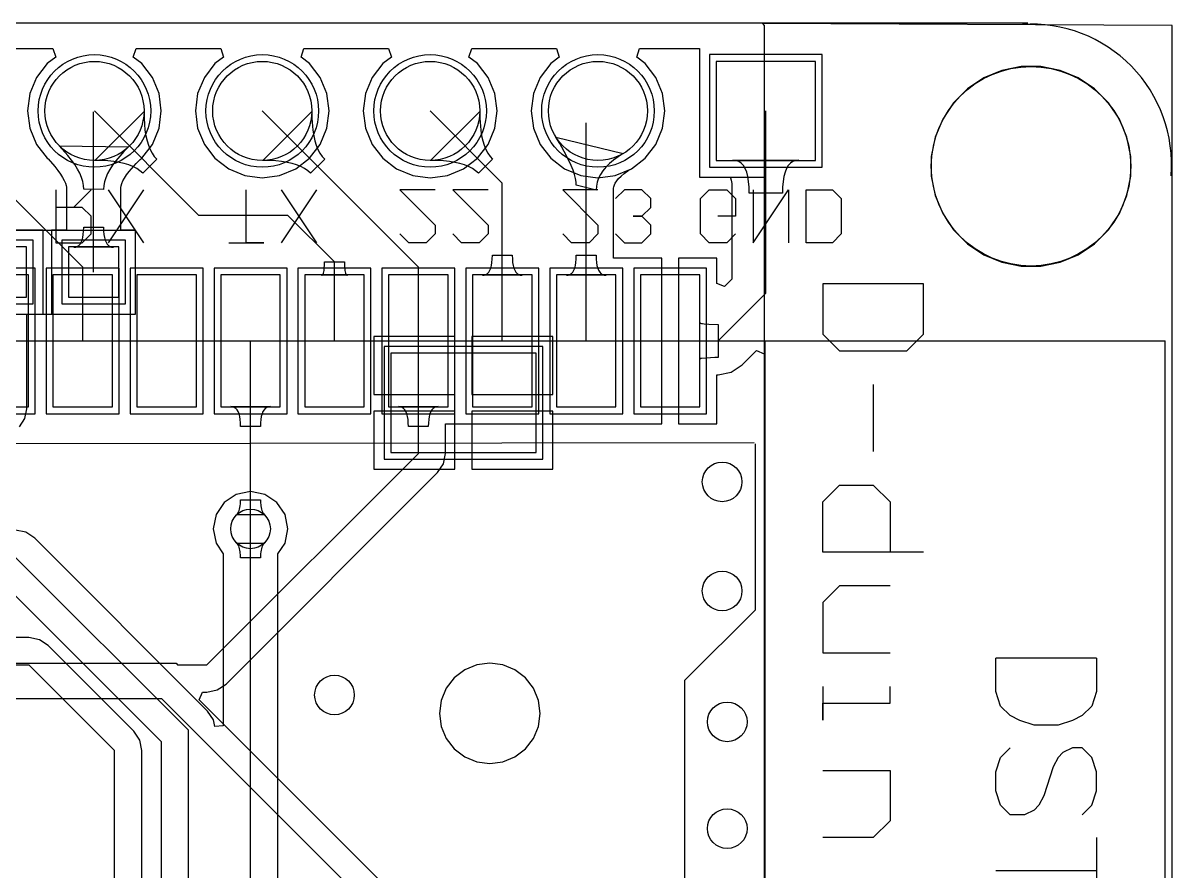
# Model space of a CAD drawing. Header units: millimetres. Extents: x 54.7 to 132.3, y 69.9 to 97.5.
# Drawn here: x 114.92 to 132.31, y 84.69 to 97.52 of the extents above; entities that cross this region are included whole.
import ezdxf

# ---------------------------------------------------------------- set-up
doc = ezdxf.new("R2010")
doc.units = ezdxf.units.MM
for name, color, linetype in [('BottomLayer', 5, 'Continuous'), ('BottomOverlay', 54, 'Continuous'), ('BottomPaste', 16, 'Continuous'), ('BottomSolder', 6, 'Continuous'), ('KeepOutLayer', 6, 'Continuous'), ('MultiLayer', 9, 'Continuous'), ('TopLayer', 1, 'Continuous'), ('TopOverlay', 2, 'Continuous'), ('TopPaste', 8, 'Continuous'), ('TopSolder', 216, 'Continuous')]:
    doc.layers.add(name, color=color, linetype=linetype)

# ---------------------------------------------------------------- blocks, each defined once
blk = doc.blocks.new('ESP32_WROVER_B_3')
at = {"layer": 'BottomLayer'}
for p, q in [((17, -12.25), (17, -13.15)), ((19, -13.15), (19, -12.25)), ((17, -13.15), (19, -13.15)), ((17, -13.52), (17, -14.42)), ((19, -13.52), (17, -13.52)), ((19, -14.42), (19, -13.52)), ((17, -14.42), (19, -14.42)), ((17, -14.79), (17, -15.69)), ((19, -14.79), (17, -14.79)), ((19, -15.69), (19, -14.79)), ((17, -15.69), (19, -15.69)), ((17, -16.06), (17, -16.96)), ((19, -16.06), (17, -16.06)), ((19, -16.96), (19, -16.06)), ((17, -16.96), (19, -16.96)), ((17, -17.33), (17, -18.23)), ((19, -17.33), (17, -17.33)), ((19, -18.23), (19, -17.33)), ((17, -18.23), (19, -18.23)), ((17, -18.6), (17, -19.5)), ((19, -18.6), (17, -18.6)), ((19, -19.5), (19, -18.6)), ((17, -19.5), (19, -19.5)), ((17, -19.87), (17, -20.77)), ((19, -19.87), (17, -19.87)), ((19, -20.77), (19, -19.87)), ((17, -20.77), (19, -20.77)), ((17, -21.14), (17, -22.04)), ((19, -21.14), (17, -21.14)), ((19, -22.04), (19, -21.14)), ((17, -22.04), (19, -22.04)), ((17, -22.41), (17, -23.31)), ((19, -22.41), (17, -22.41)), ((19, -23.31), (19, -22.41)), ((17, -23.31), (19, -23.31))]:
    blk.add_line(p, q, dxfattribs=at)
at = {"layer": 'BottomOverlay'}
for p, q in [((18, 1.1), (18, -30.35)), ((0, -24.3), (18, -24.3)), ((0, -30.35), (18, -30.35))]:
    blk.add_line(p, q, dxfattribs=at)
at = {"layer": 'BottomPaste'}
for p, q in [((17, -12.25), (17, -13.15)), ((19, -13.15), (19, -12.25)), ((17, -13.15), (19, -13.15)), ((17, -13.52), (17, -14.42)), ((19, -13.52), (17, -13.52)), ((19, -14.42), (19, -13.52)), ((17, -14.42), (19, -14.42)), ((17, -14.79), (17, -15.69)), ((19, -14.79), (17, -14.79)), ((19, -15.69), (19, -14.79)), ((17, -15.69), (19, -15.69)), ((17, -16.06), (17, -16.96)), ((19, -16.06), (17, -16.06)), ((19, -16.96), (19, -16.06)), ((17, -16.96), (19, -16.96)), ((17, -17.33), (17, -18.23)), ((19, -17.33), (17, -17.33)), ((19, -18.23), (19, -17.33)), ((17, -18.23), (19, -18.23)), ((17, -18.6), (17, -19.5)), ((19, -18.6), (17, -18.6)), ((19, -19.5), (19, -18.6)), ((17, -19.5), (19, -19.5)), ((17, -19.87), (17, -20.77)), ((19, -19.87), (17, -19.87)), ((19, -20.77), (19, -19.87)), ((17, -20.77), (19, -20.77)), ((17, -21.14), (17, -22.04)), ((19, -21.14), (17, -21.14)), ((19, -22.04), (19, -21.14)), ((17, -22.04), (19, -22.04)), ((17, -22.41), (17, -23.31)), ((19, -22.41), (17, -22.41)), ((19, -23.31), (19, -22.41)), ((17, -23.31), (19, -23.31))]:
    blk.add_line(p, q, dxfattribs=at)
at = {"layer": 'BottomSolder'}
for p, q in [((16.898, -12.148), (16.898, -13.252)), ((19.102, -13.252), (19.102, -12.148)), ((16.898, -13.252), (19.102, -13.252)), ((16.898, -13.418), (16.898, -14.522)), ((19.102, -13.418), (16.898, -13.418)), ((19.102, -14.522), (19.102, -13.418)), ((16.898, -14.522), (19.102, -14.522)), ((16.898, -14.688), (16.898, -15.792)), ((19.102, -14.688), (16.898, -14.688)), ((19.102, -15.792), (19.102, -14.688)), ((16.898, -15.792), (19.102, -15.792)), ((16.898, -15.958), (16.898, -17.062)), ((19.102, -15.958), (16.898, -15.958)), ((19.102, -17.062), (19.102, -15.958)), ((16.898, -17.062), (19.102, -17.062)), ((16.898, -17.228), (16.898, -18.332)), ((19.102, -17.228), (16.898, -17.228)), ((19.102, -18.332), (19.102, -17.228)), ((16.898, -18.332), (19.102, -18.332)), ((16.898, -18.498), (16.898, -19.602)), ((19.102, -18.498), (16.898, -18.498)), ((19.102, -19.602), (19.102, -18.498)), ((16.898, -19.602), (19.102, -19.602)), ((16.898, -19.768), (16.898, -20.872)), ((19.102, -19.768), (16.898, -19.768)), ((19.102, -20.872), (19.102, -19.768)), ((16.898, -20.872), (19.102, -20.872)), ((16.898, -21.038), (16.898, -22.142)), ((19.102, -21.038), (16.898, -21.038)), ((19.102, -22.142), (19.102, -21.038)), ((16.898, -22.142), (19.102, -22.142)), ((16.898, -22.308), (16.898, -23.412)), ((19.102, -22.308), (16.898, -22.308)), ((19.102, -23.412), (19.102, -22.308)), ((16.898, -23.412), (19.102, -23.412))]:
    blk.add_line(p, q, dxfattribs=at)
blk = doc.blocks.new('TFC____8')
at = {"layer": 'TopLayer'}
for p, q in [((-4.841, 7.842), (-6.241, 7.842)), ((-6.241, 7.842), (-6.241, 6.042)), ((-4.841, 6.042), (-4.841, 7.842)), ((5.159, 7.992), (2.959, 7.992)), ((2.959, 7.992), (2.959, 6.492)), ((5.159, 6.492), (5.159, 7.992)), ((2.959, 6.492), (5.159, 6.492)), ((-6.241, 6.042), (-4.841, 6.042)), ((-5.241, 2.092), (-6.841, 2.092)), ((-6.841, 2.092), (-6.841, 1.392)), ((-5.241, 1.392), (-5.241, 2.092)), ((-6.841, 1.392), (-5.241, 1.392)), ((-5.241, 0.992), (-6.841, 0.992)), ((-6.841, 0.992), (-6.841, 0.292)), ((-5.241, 0.292), (-5.241, 0.992)), ((-6.841, 0.292), (-5.241, 0.292)), ((-5.241, -0.108), (-6.841, -0.108)), ((-6.841, -0.108), (-6.841, -0.808)), ((-5.241, -0.808), (-5.241, -0.108)), ((-6.841, -0.808), (-5.241, -0.808)), ((-5.241, -1.208), (-6.841, -1.208)), ((-6.841, -1.208), (-6.841, -1.908)), ((-5.241, -1.908), (-5.241, -1.208)), ((-6.841, -1.908), (-5.241, -1.908)), ((-5.241, -2.308), (-6.841, -2.308)), ((-6.841, -2.308), (-6.841, -3.008)), ((-5.241, -3.008), (-5.241, -2.308)), ((-6.841, -3.008), (-5.241, -3.008)), ((-5.241, -3.408), (-6.841, -3.408)), ((-6.841, -3.408), (-6.841, -4.108)), ((-5.241, -4.108), (-5.241, -3.408)), ((-6.841, -4.108), (-5.241, -4.108)), ((-5.241, -4.508), (-6.841, -4.508)), ((-6.841, -4.508), (-6.841, -5.208)), ((-5.241, -5.208), (-5.241, -4.508)), ((-6.841, -5.208), (-5.241, -5.208)), ((-5.241, -5.608), (-6.841, -5.608)), ((-6.841, -5.608), (-6.841, -6.308)), ((-5.241, -6.308), (-5.241, -5.608)), ((-6.841, -6.308), (-5.241, -6.308)), ((-5.241, -6.708), (-6.841, -6.708)), ((-6.841, -6.708), (-6.841, -7.408)), ((-5.241, -7.408), (-5.241, -6.708)), ((-6.841, -7.408), (-5.241, -7.408)), ((5.159, -7.734), (2.959, -7.734)), ((2.959, -7.734), (2.959, -9.234)), ((5.159, -9.234), (5.159, -7.734)), ((-4.837, -7.884), (-6.237, -7.884)), ((-6.237, -7.884), (-6.237, -9.084)), ((-4.837, -9.084), (-4.837, -7.884)), ((-6.237, -9.084), (-4.837, -9.084)), ((2.959, -9.234), (5.159, -9.234))]:
    blk.add_line(p, q, dxfattribs=at)
at = {"layer": 'TopOverlay'}
for p, q in [((-4.373, 6.626), (8.459, 6.642)), ((-4.373, 5.61), (-4.373, 6.626)), ((8.479, 4.11), (8.479, 6.622)), ((-4.577, 5.407), (-4.373, 5.61)), ((-5.339, 5.407), (-4.577, 5.407)), ((-5.339, -7.293), (-5.339, 5.407)), ((7.412, 3.043), (8.479, 4.11)), ((7.412, -7.699), (7.412, 3.043)), ((-5.339, -7.293), (-5.237, -7.394)), ((-5.237, -7.394), (-4.78, -7.394)), ((-4.78, -7.394), (-4.572, -7.602)), ((-4.572, -7.801), (-4.572, -7.602)), ((-4.572, -7.801), (7.311, -7.801)), ((7.311, -7.801), (7.412, -7.699))]:
    blk.add_line(p, q, dxfattribs=at)
at = {"layer": 'TopPaste'}
for p, q in [((-4.841, 7.842), (-6.241, 7.842)), ((-6.241, 7.842), (-6.241, 6.042)), ((-4.841, 6.042), (-4.841, 7.842)), ((5.159, 7.992), (2.959, 7.992)), ((2.959, 7.992), (2.959, 6.492)), ((5.159, 6.492), (5.159, 7.992)), ((2.959, 6.492), (5.159, 6.492)), ((-6.241, 6.042), (-4.841, 6.042)), ((-5.241, 2.092), (-6.841, 2.092)), ((-6.841, 2.092), (-6.841, 1.392)), ((-5.241, 1.392), (-5.241, 2.092)), ((-6.841, 1.392), (-5.241, 1.392)), ((-5.241, 0.992), (-6.841, 0.992)), ((-6.841, 0.992), (-6.841, 0.292)), ((-5.241, 0.292), (-5.241, 0.992)), ((-6.841, 0.292), (-5.241, 0.292)), ((-5.241, -0.108), (-6.841, -0.108)), ((-6.841, -0.108), (-6.841, -0.808)), ((-5.241, -0.808), (-5.241, -0.108)), ((-6.841, -0.808), (-5.241, -0.808)), ((-5.241, -1.208), (-6.841, -1.208)), ((-6.841, -1.208), (-6.841, -1.908)), ((-5.241, -1.908), (-5.241, -1.208)), ((-6.841, -1.908), (-5.241, -1.908)), ((-5.241, -2.308), (-6.841, -2.308)), ((-6.841, -2.308), (-6.841, -3.008)), ((-5.241, -3.008), (-5.241, -2.308)), ((-6.841, -3.008), (-5.241, -3.008)), ((-5.241, -3.408), (-6.841, -3.408)), ((-6.841, -3.408), (-6.841, -4.108)), ((-5.241, -4.108), (-5.241, -3.408)), ((-6.841, -4.108), (-5.241, -4.108)), ((-5.241, -4.508), (-6.841, -4.508)), ((-6.841, -4.508), (-6.841, -5.208)), ((-5.241, -5.208), (-5.241, -4.508)), ((-6.841, -5.208), (-5.241, -5.208)), ((-5.241, -5.608), (-6.841, -5.608)), ((-6.841, -5.608), (-6.841, -6.308)), ((-5.241, -6.308), (-5.241, -5.608)), ((-6.841, -6.308), (-5.241, -6.308)), ((-5.241, -6.708), (-6.841, -6.708)), ((-6.841, -6.708), (-6.841, -7.408)), ((-5.241, -7.408), (-5.241, -6.708)), ((-6.841, -7.408), (-5.241, -7.408)), ((5.159, -7.734), (2.959, -7.734)), ((2.959, -7.734), (2.959, -9.234)), ((5.159, -9.234), (5.159, -7.734)), ((-4.837, -7.884), (-6.237, -7.884)), ((-6.237, -7.884), (-6.237, -9.084)), ((-4.837, -9.084), (-4.837, -7.884)), ((-6.237, -9.084), (-4.837, -9.084)), ((2.959, -9.234), (5.159, -9.234))]:
    blk.add_line(p, q, dxfattribs=at)
at = {"layer": 'TopSolder'}
for p, q in [((5.261, 8.094), (2.858, 8.094)), ((2.858, 8.094), (2.858, 6.39)), ((5.261, 6.39), (5.261, 8.094)), ((-4.739, 7.944), (-6.342, 7.944)), ((-6.342, 7.944), (-6.342, 5.94)), ((-4.739, 5.94), (-4.739, 7.944)), ((2.858, 6.39), (5.261, 6.39)), ((-6.342, 5.94), (-4.739, 5.94)), ((-5.139, 2.194), (-6.942, 2.194)), ((-6.942, 2.194), (-6.942, 1.29)), ((-5.139, 1.29), (-5.139, 2.194)), ((-6.942, 1.29), (-5.139, 1.29)), ((-5.139, 1.094), (-6.942, 1.094)), ((-6.942, 1.094), (-6.942, 0.19)), ((-5.139, 0.19), (-5.139, 1.094)), ((-6.942, 0.19), (-5.139, 0.19)), ((-5.139, -0.006), (-6.942, -0.006)), ((-6.942, -0.006), (-6.942, -0.91)), ((-5.139, -0.91), (-5.139, -0.006)), ((-6.942, -0.91), (-5.139, -0.91)), ((-5.139, -1.106), (-6.942, -1.106)), ((-6.942, -1.106), (-6.942, -2.01)), ((-5.139, -2.01), (-5.139, -1.106)), ((-6.942, -2.01), (-5.139, -2.01)), ((-5.139, -2.206), (-6.942, -2.206)), ((-6.942, -2.206), (-6.942, -3.11)), ((-5.139, -3.11), (-5.139, -2.206)), ((-6.942, -3.11), (-5.139, -3.11)), ((-5.139, -3.306), (-6.942, -3.306)), ((-6.942, -3.306), (-6.942, -4.21)), ((-5.139, -4.21), (-5.139, -3.306)), ((-6.942, -4.21), (-5.139, -4.21)), ((-5.139, -4.406), (-6.942, -4.406)), ((-6.942, -4.406), (-6.942, -5.31)), ((-5.139, -5.31), (-5.139, -4.406)), ((-6.942, -5.31), (-5.139, -5.31)), ((-5.139, -5.506), (-6.942, -5.506)), ((-6.942, -5.506), (-6.942, -6.41)), ((-5.139, -6.41), (-5.139, -5.506)), ((-6.942, -6.41), (-5.139, -6.41)), ((-5.139, -6.606), (-6.942, -6.606)), ((-6.942, -6.606), (-6.942, -7.51)), ((-5.139, -7.51), (-5.139, -6.606)), ((-6.942, -7.51), (-5.139, -7.51)), ((5.261, -7.632), (2.858, -7.632)), ((2.858, -7.632), (2.858, -9.335)), ((5.261, -9.335), (5.261, -7.632)), ((-4.736, -7.782), (-6.339, -7.782)), ((-6.339, -7.782), (-6.339, -9.185)), ((-4.736, -9.185), (-4.736, -7.782)), ((-6.339, -9.185), (-4.736, -9.185)), ((2.858, -9.335), (5.261, -9.335))]:
    blk.add_line(p, q, dxfattribs=at)
blk = doc.blocks.new('R0603_28')
at = {"layer": 'TopLayer'}
for p, q in [((-1.0795, 0.381), (-1.0795, -0.381)), ((-0.3175, 0.381), (-1.0795, 0.381)), ((-0.3175, -0.381), (-0.3175, 0.381)), ((0.3175, 0.381), (0.3175, -0.381)), ((1.0795, 0.381), (0.3175, 0.381)), ((1.0795, -0.381), (1.0795, 0.381)), ((-1.0795, -0.381), (-0.3175, -0.381)), ((0.3175, -0.381), (1.0795, -0.381))]:
    blk.add_line(p, q, dxfattribs=at)
at = {"layer": 'TopOverlay'}
for p, q in [((-1.3335, -0.635), (-1.3335, 0.635)), ((-1.3335, 0.635), (1.3335, 0.635)), ((1.3335, -0.635), (1.3335, 0.635)), ((-1.3335, -0.635), (1.3335, -0.635))]:
    blk.add_line(p, q, dxfattribs=at)
at = {"layer": 'TopPaste'}
for p, q in [((-1.0795, 0.381), (-1.0795, -0.381)), ((-0.3175, 0.381), (-1.0795, 0.381)), ((-0.3175, -0.381), (-0.3175, 0.381)), ((0.3175, 0.381), (0.3175, -0.381)), ((1.0795, 0.381), (0.3175, 0.381)), ((1.0795, -0.381), (1.0795, 0.381)), ((-1.0795, -0.381), (-0.3175, -0.381)), ((0.3175, -0.381), (1.0795, -0.381))]:
    blk.add_line(p, q, dxfattribs=at)
at = {"layer": 'TopSolder'}
for p, q in [((-1.1811, 0.4826), (-1.1811, -0.4826)), ((-0.2159, 0.4826), (-1.1811, 0.4826)), ((-0.2159, -0.4826), (-0.2159, 0.4826)), ((0.2159, 0.4826), (0.2159, -0.4826)), ((1.1811, 0.4826), (0.2159, 0.4826)), ((1.1811, -0.4826), (1.1811, 0.4826)), ((-1.1811, -0.4826), (-0.2159, -0.4826)), ((0.2159, -0.4826), (1.1811, -0.4826))]:
    blk.add_line(p, q, dxfattribs=at)
blk = doc.blocks.new('HDR1X12_35')
at = {"layer": 'BottomLayer'}
for p, q in [((-0.75, 0.75), (-0.75, -0.75)), ((0.75, 0.75), (-0.75, 0.75)), ((0.75, -0.75), (0.75, 0.75)), ((-0.75, -0.75), (0.75, -0.75))]:
    blk.add_line(p, q, dxfattribs=at)
for centre in [(2.54, 0), (5.08, 0), (7.62, 0), (10.16, 0)]:
    blk.add_circle(centre, 0.75, dxfattribs=at)
at = {"layer": 'BottomSolder'}
for p, q in [((-0.852, 0.852), (-0.852, -0.852)), ((0.852, 0.852), (-0.852, 0.852)), ((0.852, -0.852), (0.852, 0.852)), ((-0.852, -0.852), (0.852, -0.852))]:
    blk.add_line(p, q, dxfattribs=at)
for centre in [(2.54, 0), (5.08, 0), (7.62, 0), (10.16, 0)]:
    blk.add_circle(centre, 0.852, dxfattribs=at)
at = {"layer": 'MultiLayer'}
for p, q in [((-0.75, 0.75), (-0.75, -0.75)), ((0.75, 0.75), (-0.75, 0.75)), ((0.75, -0.75), (0.75, 0.75)), ((-0.75, -0.75), (0.75, -0.75))]:
    blk.add_line(p, q, dxfattribs=at)
for centre in [(2.54, 0), (5.08, 0), (7.62, 0), (10.16, 0)]:
    blk.add_circle(centre, 0.75, dxfattribs=at)
at = {"layer": 'TopLayer'}
for p, q in [((-0.75, 0.75), (-0.75, -0.75)), ((0.75, 0.75), (-0.75, 0.75)), ((0.75, -0.75), (0.75, 0.75)), ((-0.75, -0.75), (0.75, -0.75))]:
    blk.add_line(p, q, dxfattribs=at)
for centre in [(2.54, 0), (5.08, 0), (7.62, 0), (10.16, 0)]:
    blk.add_circle(centre, 0.75, dxfattribs=at)
at = {"layer": 'TopSolder'}
for p, q in [((-0.852, 0.852), (-0.852, -0.852)), ((0.852, 0.852), (-0.852, 0.852)), ((0.852, -0.852), (0.852, 0.852)), ((-0.852, -0.852), (0.852, -0.852))]:
    blk.add_line(p, q, dxfattribs=at)
for centre in [(2.54, 0), (5.08, 0), (7.62, 0), (10.16, 0)]:
    blk.add_circle(centre, 0.852, dxfattribs=at)

msp = doc.modelspace()

# ---------------------------------------------------------------- linework, layer by layer
at = {"layer": 'BottomLayer'}
for p, q in [((132.309, 97.485), (126.111, 97.511)), ((126.111, 97.511), (126.136, 97.485)), ((126.136, 97.485), (126.136, 69.915)), ((132.309, 69.977), (132.309, 97.485)), ((124.208, 97.006), (124.251, 97.133)), ((124.251, 97.133), (125.158, 97.133)), ((125.158, 97.133), (125.158, 95.186)), ((124.338, 96.906), (124.208, 97.006)), ((124.499, 96.696), (124.338, 96.906)), ((124.6, 96.452), (124.499, 96.696)), ((124.634, 96.19), (124.6, 96.452)), ((113.462, 96.19), (115.824, 93.828)), ((116.002, 96.19), (117.577, 94.615)), ((116.009, 95.44), (116.752, 96.182)), ((116.752, 96.182), (116.753, 96.081)), ((118.542, 96.19), (120.904, 93.828)), ((118.549, 95.44), (119.292, 96.182)), ((119.292, 96.182), (119.293, 96.081)), ((121.082, 96.19), (122.174, 95.098)), ((121.089, 95.44), (121.832, 96.182)), ((121.832, 96.182), (121.833, 96.081)), ((124.6, 95.928), (124.634, 96.19)), ((126.162, 93.431), (126.162, 96.19)), ((116.753, 96.081), (116.767, 95.897)), ((119.293, 96.081), (119.307, 95.897)), ((121.833, 96.081), (121.847, 95.897)), ((123.444, 92.71), (123.444, 96.012)), ((116.767, 95.897), (116.78, 95.814)), ((116.78, 95.814), (116.798, 95.739)), ((119.307, 95.897), (119.32, 95.814)), ((119.32, 95.814), (119.338, 95.739)), ((121.847, 95.897), (121.86, 95.814)), ((121.86, 95.814), (121.878, 95.739)), ((124.499, 95.683), (124.6, 95.928)), ((116.798, 95.739), (116.819, 95.67)), ((116.819, 95.67), (116.845, 95.607)), ((119.338, 95.739), (119.359, 95.67)), ((119.359, 95.67), (119.385, 95.607)), ((121.878, 95.739), (121.899, 95.67)), ((121.899, 95.67), (121.925, 95.607)), ((123.044, 95.697), (122.985, 95.794)), ((122.985, 95.794), (124.005, 95.545)), ((123.142, 95.519), (123.044, 95.697)), ((124.338, 95.474), (124.499, 95.683)), ((116.845, 95.607), (116.874, 95.551)), ((116.874, 95.551), (116.908, 95.501)), ((116.908, 95.501), (116.946, 95.458)), ((119.385, 95.607), (119.414, 95.551)), ((119.414, 95.551), (119.448, 95.501)), ((119.448, 95.501), (119.486, 95.458)), ((121.925, 95.607), (121.954, 95.551)), ((121.954, 95.551), (121.988, 95.501)), ((121.988, 95.501), (122.026, 95.458)), ((123.217, 95.363), (123.142, 95.519)), ((123.927, 95.496), (123.857, 95.445)), ((124.005, 95.545), (123.927, 95.496)), ((124.128, 95.313), (124.338, 95.474)), ((116.206, 95.434), (116.009, 95.44)), ((116.295, 95.425), (116.206, 95.434)), ((116.377, 95.411), (116.295, 95.425)), ((116.453, 95.394), (116.377, 95.411)), ((116.522, 95.373), (116.453, 95.394)), ((116.585, 95.347), (116.522, 95.373)), ((116.641, 95.317), (116.585, 95.347)), ((116.69, 95.284), (116.641, 95.317)), ((116.946, 95.458), (116.734, 95.246)), ((118.746, 95.434), (118.549, 95.44)), ((118.835, 95.425), (118.746, 95.434)), ((118.917, 95.411), (118.835, 95.425)), ((118.993, 95.394), (118.917, 95.411)), ((119.062, 95.373), (118.993, 95.394)), ((119.125, 95.347), (119.062, 95.373)), ((119.181, 95.317), (119.125, 95.347)), ((119.23, 95.284), (119.181, 95.317)), ((119.486, 95.458), (119.274, 95.246)), ((121.286, 95.434), (121.089, 95.44)), ((121.375, 95.425), (121.286, 95.434)), ((121.457, 95.411), (121.375, 95.425)), ((121.533, 95.394), (121.457, 95.411)), ((121.602, 95.373), (121.533, 95.394)), ((121.665, 95.347), (121.602, 95.373)), ((121.721, 95.317), (121.665, 95.347)), ((121.77, 95.284), (121.721, 95.317)), ((122.026, 95.458), (121.814, 95.246)), ((123.245, 95.293), (123.217, 95.363)), ((123.266, 95.228), (123.245, 95.293)), ((123.742, 95.339), (123.697, 95.284)), ((123.795, 95.393), (123.742, 95.339)), ((123.857, 95.445), (123.795, 95.393)), ((124.072, 95.281), (124.111, 95.306)), ((124.111, 95.306), (124.128, 95.313)), ((125.709, 95.438), (125.662, 95.443)), ((125.662, 95.443), (126.662, 95.443)), ((125.752, 95.423), (125.709, 95.438)), ((125.789, 95.398), (125.752, 95.423)), ((125.822, 95.363), (125.789, 95.398)), ((125.849, 95.318), (125.822, 95.363)), ((125.872, 95.263), (125.849, 95.318)), ((126.474, 95.318), (126.452, 95.263)), ((126.502, 95.363), (126.474, 95.318)), ((126.534, 95.398), (126.502, 95.363)), ((126.572, 95.423), (126.534, 95.398)), ((126.614, 95.438), (126.572, 95.423)), ((126.662, 95.443), (126.614, 95.438)), ((116.734, 95.246), (116.69, 95.284)), ((119.274, 95.246), (119.23, 95.284)), ((121.814, 95.246), (121.77, 95.284)), ((123.282, 95.168), (123.266, 95.228)), ((123.291, 95.114), (123.282, 95.168)), ((123.294, 95.065), (123.291, 95.114)), ((123.631, 95.171), (123.61, 95.112)), ((123.66, 95.228), (123.631, 95.171)), ((123.697, 95.284), (123.66, 95.228)), ((123.884, 95.099), (123.905, 95.13)), ((123.905, 95.13), (123.934, 95.165)), ((123.934, 95.165), (123.971, 95.202)), ((123.971, 95.202), (124.017, 95.241)), ((124.017, 95.241), (124.072, 95.281)), ((125.158, 95.186), (125.624, 95.186)), ((125.624, 95.186), (125.626, 95.18)), ((125.626, 95.18), (125.636, 95.143)), ((125.636, 95.143), (125.645, 95.09)), ((125.889, 95.198), (125.872, 95.263)), ((125.902, 95.123), (125.889, 95.198)), ((125.909, 95.038), (125.902, 95.123)), ((126.422, 95.123), (126.414, 95.038)), ((126.434, 95.198), (126.422, 95.123)), ((126.452, 95.263), (126.434, 95.198)), ((122.174, 92.71), (122.174, 95.098)), ((123.594, 94.99), (123.294, 95.065)), ((123.598, 95.052), (123.594, 94.99)), ((123.61, 95.112), (123.598, 95.052)), ((123.856, 95.02), (123.861, 95.043)), ((123.856, 93.964), (123.856, 95.02)), ((123.861, 95.043), (123.87, 95.07)), ((123.87, 95.07), (123.884, 95.099)), ((125.645, 95.09), (125.648, 95.054)), ((125.648, 95.054), (125.648, 93.644)), ((125.912, 94.943), (125.909, 95.038)), ((126.412, 94.943), (125.912, 94.943)), ((126.414, 95.038), (126.412, 94.943)), ((117.577, 94.615), (118.923, 94.615)), ((118.923, 94.615), (119.634, 93.904)), ((119.484, 93.904), (119.784, 93.904)), ((119.484, 93.866), (119.484, 93.904)), ((119.634, 92.71), (119.634, 93.904)), ((119.784, 93.904), (119.784, 93.866)), ((122.011, 93.852), (122.018, 93.898)), ((122.018, 93.898), (122.022, 93.949)), ((122.022, 93.949), (122.024, 94.007)), ((122.024, 94.007), (122.324, 94.007)), ((122.324, 94.007), (122.326, 93.949)), ((122.326, 93.949), (122.33, 93.898)), ((122.33, 93.898), (122.337, 93.852)), ((123.281, 93.852), (123.288, 93.898)), ((123.288, 93.898), (123.292, 93.949)), ((123.292, 93.949), (123.294, 94.007)), ((123.294, 94.007), (123.594, 94.007)), ((123.594, 94.007), (123.596, 93.949)), ((123.596, 93.949), (123.6, 93.898)), ((123.6, 93.898), (123.607, 93.852)), ((124.587, 93.964), (123.856, 93.964)), ((124.587, 92.71), (124.587, 93.964)), ((125.418, 93.964), (124.841, 93.964)), ((124.841, 93.964), (124.841, 92.71)), ((125.418, 93.58), (125.418, 93.964)), ((115.824, 92.71), (115.824, 93.828)), ((119.454, 93.712), (119.461, 93.722)), ((119.461, 93.722), (119.467, 93.736)), ((119.467, 93.736), (119.472, 93.754)), ((119.472, 93.754), (119.477, 93.776)), ((119.477, 93.776), (119.48, 93.802)), ((119.48, 93.802), (119.484, 93.866)), ((119.784, 93.866), (119.791, 93.776)), ((119.791, 93.776), (119.796, 93.754)), ((119.796, 93.754), (119.801, 93.736)), ((119.801, 93.736), (119.807, 93.722)), ((119.807, 93.722), (119.814, 93.712)), ((120.904, 92.71), (120.904, 93.828)), ((121.928, 93.716), (121.951, 93.731)), ((121.951, 93.731), (121.97, 93.752)), ((121.97, 93.752), (121.986, 93.78)), ((121.986, 93.78), (122, 93.813)), ((122, 93.813), (122.011, 93.852)), ((122.337, 93.852), (122.348, 93.813)), ((122.348, 93.813), (122.362, 93.78)), ((122.362, 93.78), (122.378, 93.752)), ((122.378, 93.752), (122.397, 93.731)), ((122.397, 93.731), (122.42, 93.716)), ((123.198, 93.716), (123.221, 93.731)), ((123.221, 93.731), (123.24, 93.752)), ((123.24, 93.752), (123.256, 93.78)), ((123.256, 93.78), (123.27, 93.813)), ((123.27, 93.813), (123.281, 93.852)), ((123.607, 93.852), (123.618, 93.813)), ((123.618, 93.813), (123.632, 93.78)), ((123.632, 93.78), (123.648, 93.752)), ((123.648, 93.752), (123.667, 93.731)), ((123.667, 93.731), (123.69, 93.716)), ((119.437, 93.704), (119.446, 93.706)), ((119.831, 93.704), (119.437, 93.704)), ((119.446, 93.706), (119.454, 93.712)), ((119.814, 93.712), (119.822, 93.706)), ((119.822, 93.706), (119.831, 93.704)), ((121.874, 93.704), (121.902, 93.707)), ((122.474, 93.704), (121.874, 93.704)), ((121.902, 93.707), (121.928, 93.716)), ((122.42, 93.716), (122.446, 93.707)), ((122.446, 93.707), (122.474, 93.704)), ((123.144, 93.704), (123.172, 93.707)), ((123.744, 93.704), (123.144, 93.704)), ((123.172, 93.707), (123.198, 93.716)), ((123.69, 93.716), (123.716, 93.707)), ((123.716, 93.707), (123.744, 93.704)), ((125.535, 93.531), (125.418, 93.58)), ((125.648, 93.644), (125.535, 93.531)), ((125.441, 92.71), (126.162, 93.431)), ((125.161, 92.43), (125.161, 92.99)), ((125.161, 92.99), (125.164, 92.984)), ((125.164, 92.984), (125.172, 92.979)), ((125.172, 92.979), (125.186, 92.975)), ((125.186, 92.975), (125.206, 92.971)), ((125.206, 92.971), (125.231, 92.967)), ((125.231, 92.967), (125.298, 92.963)), ((125.298, 92.963), (125.441, 92.96)), ((125.441, 92.96), (125.441, 92.46)), ((118.364, 89.865), (118.364, 92.71)), ((120.904, 91.008), (120.904, 92.71)), ((124.587, 91.456), (124.587, 92.71)), ((124.714, 92.71), (125.441, 92.71)), ((124.841, 92.71), (124.841, 91.456)), ((125.804, 92.347), (126.019, 92.562)), ((126.019, 92.562), (126.136, 92.513)), ((126.136, 92.513), (126.136, 72.327)), ((125.164, 92.436), (125.161, 92.43)), ((125.172, 92.441), (125.164, 92.436)), ((125.186, 92.445), (125.172, 92.441)), ((125.388, 92.46), (125.186, 92.445)), ((125.441, 92.46), (125.388, 92.46)), ((125.637, 92.235), (125.804, 92.347)), ((125.418, 91.456), (125.418, 92.196)), ((125.418, 92.196), (125.441, 92.196)), ((125.441, 92.196), (125.637, 92.235)), ((118.092, 91.713), (118.064, 91.716)), ((118.064, 91.716), (118.664, 91.716)), ((118.118, 91.704), (118.092, 91.713)), ((118.141, 91.689), (118.118, 91.704)), ((118.16, 91.668), (118.141, 91.689)), ((118.176, 91.64), (118.16, 91.668)), ((118.19, 91.607), (118.176, 91.64)), ((118.552, 91.64), (118.538, 91.607)), ((118.568, 91.668), (118.552, 91.64)), ((118.587, 91.689), (118.568, 91.668)), ((118.61, 91.704), (118.587, 91.689)), ((118.636, 91.713), (118.61, 91.704)), ((118.664, 91.716), (118.636, 91.713)), ((120.632, 91.713), (120.604, 91.716)), ((120.604, 91.716), (121.204, 91.716)), ((120.658, 91.704), (120.632, 91.713)), ((120.681, 91.689), (120.658, 91.704)), ((120.7, 91.668), (120.681, 91.689)), ((120.716, 91.64), (120.7, 91.668)), ((120.73, 91.607), (120.716, 91.64)), ((121.092, 91.64), (121.078, 91.607)), ((121.108, 91.668), (121.092, 91.64)), ((121.127, 91.689), (121.108, 91.668)), ((121.15, 91.704), (121.127, 91.689)), ((121.176, 91.713), (121.15, 91.704)), ((121.204, 91.716), (121.176, 91.713)), ((118.201, 91.568), (118.19, 91.607)), ((118.208, 91.522), (118.201, 91.568)), ((118.212, 91.471), (118.208, 91.522)), ((118.214, 91.413), (118.212, 91.471)), ((118.516, 91.471), (118.514, 91.413)), ((118.52, 91.522), (118.516, 91.471)), ((118.527, 91.568), (118.52, 91.522)), ((118.538, 91.607), (118.527, 91.568)), ((120.741, 91.568), (120.73, 91.607)), ((120.748, 91.522), (120.741, 91.568)), ((120.752, 91.471), (120.748, 91.522)), ((120.754, 91.413), (120.752, 91.471)), ((121.056, 91.471), (121.054, 91.413)), ((121.06, 91.522), (121.056, 91.471)), ((121.067, 91.568), (121.06, 91.522)), ((121.078, 91.607), (121.067, 91.568)), ((118.514, 91.413), (118.214, 91.413)), ((121.054, 91.413), (120.754, 91.413)), ((121.316, 91.008), (121.316, 91.456)), ((121.316, 91.456), (124.587, 91.456)), ((124.841, 91.456), (125.418, 91.456)), ((117.704, 87.808), (120.904, 91.008)), ((121.285, 90.851), (121.316, 91.008)), ((121.195, 90.717), (121.285, 90.851)), ((117.995, 87.517), (121.195, 90.717)), ((118.212, 90.243), (118.214, 90.305)), ((118.214, 90.305), (118.514, 90.305)), ((118.514, 90.305), (118.515, 90.273)), ((118.515, 90.273), (118.519, 90.215)), ((118.154, 90.079), (118.165, 90.092)), ((118.574, 90.079), (118.154, 90.079)), ((118.165, 90.092), (118.176, 90.107)), ((118.176, 90.107), (118.185, 90.124)), ((118.185, 90.124), (118.192, 90.144)), ((118.192, 90.144), (118.199, 90.165)), ((118.199, 90.165), (118.204, 90.189)), ((118.204, 90.189), (118.209, 90.215)), ((118.209, 90.215), (118.212, 90.243)), ((118.519, 90.215), (118.524, 90.189)), ((118.524, 90.189), (118.529, 90.165)), ((118.529, 90.165), (118.536, 90.144)), ((118.536, 90.144), (118.543, 90.124)), ((118.543, 90.124), (118.552, 90.107)), ((118.552, 90.107), (118.563, 90.092)), ((118.563, 90.092), (118.574, 90.079)), ((110.945, 87.831), (117.238, 87.831)), ((117.238, 87.831), (117.261, 87.808)), ((121.985, 87.834), (121.788, 87.808)), ((122.182, 87.808), (121.985, 87.834)), ((117.261, 87.808), (117.704, 87.808)), ((121.605, 87.732), (121.447, 87.611)), ((121.788, 87.808), (121.605, 87.732)), ((122.365, 87.732), (122.182, 87.808)), ((122.523, 87.611), (122.365, 87.732)), ((117.861, 87.427), (117.995, 87.517)), ((121.447, 87.611), (121.327, 87.453)), ((122.644, 87.453), (122.523, 87.611)), ((111.252, 87.3), (117.018, 87.3)), ((117.018, 87.3), (120.879, 83.439)), ((117.588, 87.279), (117.637, 87.396)), ((117.637, 87.396), (117.704, 87.396)), ((117.704, 87.396), (117.861, 87.427)), ((121.327, 87.453), (121.251, 87.27)), ((122.72, 87.27), (122.644, 87.453)), ((121.153, 83.714), (117.588, 87.279)), ((121.251, 87.27), (121.225, 87.073)), ((122.746, 87.073), (122.72, 87.27)), ((121.225, 87.073), (121.251, 86.876)), ((122.72, 86.876), (122.746, 87.073)), ((121.251, 86.876), (121.327, 86.693)), ((122.644, 86.693), (122.72, 86.876)), ((121.327, 86.693), (121.447, 86.535)), ((122.523, 86.535), (122.644, 86.693)), ((121.447, 86.535), (121.605, 86.415)), ((122.365, 86.415), (122.523, 86.535)), ((121.605, 86.415), (121.788, 86.339)), ((121.788, 86.339), (121.985, 86.313)), ((121.985, 86.313), (122.182, 86.339)), ((122.182, 86.339), (122.365, 86.415))]:
    msp.add_line(p, q, dxfattribs=at)
for centre in [(125.501, 90.576), (118.364, 89.865), (125.501, 88.925), (119.634, 87.351), (125.578, 86.944), (125.578, 85.329)]:
    msp.add_circle(centre, 0.3, dxfattribs=at)
at = {"layer": 'BottomOverlay'}
for p, q in [((115.418, 94.996), (115.418, 94.196)), ((115.684, 94.729), (115.951, 94.996)), ((116.217, 94.196), (116.751, 94.996)), ((116.751, 94.196), (116.217, 94.996)), ((118.3, 94.196), (118.3, 94.996)), ((118.834, 94.196), (119.367, 94.996)), ((119.367, 94.196), (118.834, 94.996)), ((121.158, 94.996), (120.625, 94.996)), ((120.625, 94.996), (121.158, 94.463)), ((121.958, 94.996), (121.424, 94.996)), ((121.424, 94.996), (121.958, 94.463)), ((123.622, 94.996), (123.088, 94.996)), ((123.088, 94.996), (123.622, 94.463)), ((124.021, 94.996), (123.888, 94.863)), ((124.288, 94.996), (124.021, 94.996)), ((124.421, 94.863), (124.288, 94.996)), ((125.171, 94.863), (125.304, 94.996)), ((125.304, 94.996), (125.571, 94.996)), ((125.571, 94.996), (125.704, 94.863)), ((125.971, 94.996), (125.971, 94.196)), ((125.971, 94.196), (126.504, 94.996)), ((126.504, 94.996), (126.504, 94.196)), ((126.771, 94.196), (126.771, 94.996)), ((126.771, 94.996), (127.171, 94.996)), ((127.171, 94.996), (127.304, 94.863)), ((124.421, 94.729), (124.421, 94.863)), ((125.171, 94.33), (125.171, 94.863)), ((125.704, 94.863), (125.704, 94.596)), ((127.304, 94.863), (127.304, 94.33)), ((115.817, 94.729), (115.418, 94.729)), ((115.951, 94.596), (115.817, 94.729)), ((115.951, 94.33), (115.951, 94.596)), ((124.288, 94.596), (124.155, 94.596)), ((124.155, 94.596), (124.288, 94.596)), ((124.288, 94.596), (124.421, 94.729)), ((124.421, 94.463), (124.288, 94.596)), ((125.704, 94.596), (125.438, 94.596)), ((121.158, 94.463), (121.158, 94.33)), ((121.958, 94.463), (121.958, 94.33)), ((123.622, 94.463), (123.622, 94.33)), ((124.421, 94.33), (124.421, 94.463)), ((115.817, 94.196), (115.951, 94.33)), ((120.758, 94.196), (120.625, 94.33)), ((121.158, 94.33), (121.024, 94.196)), ((121.558, 94.196), (121.424, 94.33)), ((121.958, 94.33), (121.824, 94.196)), ((123.222, 94.196), (123.088, 94.33)), ((123.622, 94.33), (123.488, 94.196)), ((123.888, 94.33), (124.021, 94.196)), ((124.288, 94.196), (124.421, 94.33)), ((125.304, 94.196), (125.171, 94.33)), ((125.704, 94.33), (125.571, 94.196)), ((127.304, 94.33), (127.171, 94.196)), ((115.418, 94.196), (115.817, 94.196)), ((118.034, 94.196), (118.567, 94.196)), ((118.567, 94.196), (118.3, 94.196)), ((121.024, 94.196), (120.758, 94.196)), ((121.824, 94.196), (121.558, 94.196)), ((123.488, 94.196), (123.222, 94.196)), ((124.021, 94.196), (124.288, 94.196)), ((125.571, 94.196), (125.304, 94.196)), ((127.171, 94.196), (126.771, 94.196))]:
    msp.add_line(p, q, dxfattribs=at)
at = {"layer": 'KeepOutLayer'}
for p, q in [((58.532, 97.521), (130.127, 97.521)), ((132.309, 72.187), (132.309, 95.377))]:
    msp.add_line(p, q, dxfattribs=at)
msp.add_circle((130.175, 95.352), 1.509, dxfattribs=at)
msp.add_arc((130.175, 95.377), 2.127, 355.4261, 93.4894, dxfattribs=at)
at = {"layer": 'MultiLayer'}
for p, q in [((130.026, 96.861), (129.735, 96.803)), ((130.175, 96.861), (130.026, 96.861)), ((130.324, 96.861), (130.175, 96.861)), ((130.615, 96.803), (130.324, 96.861)), ((129.46, 96.689), (129.213, 96.524)), ((129.735, 96.803), (129.46, 96.689)), ((130.89, 96.689), (130.615, 96.803)), ((131.137, 96.524), (130.89, 96.689)), ((129.213, 96.524), (129.003, 96.314)), ((131.347, 96.314), (131.137, 96.524)), ((129.003, 96.314), (128.838, 96.066)), ((131.512, 96.066), (131.347, 96.314)), ((128.838, 96.066), (128.724, 95.792)), ((131.626, 95.792), (131.512, 96.066)), ((128.724, 95.792), (128.666, 95.5)), ((131.684, 95.5), (131.626, 95.792)), ((128.666, 95.5), (128.666, 95.352)), ((131.684, 95.352), (131.684, 95.5)), ((128.666, 95.352), (128.666, 95.352)), ((128.666, 95.352), (128.666, 95.203)), ((131.684, 95.203), (131.684, 95.352)), ((128.666, 95.203), (128.724, 94.911)), ((131.626, 94.911), (131.684, 95.203)), ((128.724, 94.911), (128.838, 94.637)), ((131.512, 94.637), (131.626, 94.911)), ((128.838, 94.637), (129.003, 94.39)), ((131.347, 94.39), (131.512, 94.637)), ((129.003, 94.39), (129.213, 94.179)), ((131.137, 94.179), (131.347, 94.39)), ((129.213, 94.179), (129.46, 94.014)), ((130.89, 94.014), (131.137, 94.179)), ((129.46, 94.014), (129.735, 93.9)), ((129.735, 93.9), (130.026, 93.842)), ((130.324, 93.842), (130.615, 93.9)), ((130.615, 93.9), (130.89, 94.014)), ((130.026, 93.842), (130.175, 93.842)), ((130.175, 93.842), (130.324, 93.842))]:
    msp.add_line(p, q, dxfattribs=at)
for centre in [(125.501, 90.576), (118.364, 89.865), (125.501, 88.925), (119.634, 87.351), (125.578, 86.944), (125.578, 85.329)]:
    msp.add_circle(centre, 0.3, dxfattribs=at)
at = {"layer": 'TopLayer'}
for p, q in [((132.309, 97.485), (126.111, 97.511)), ((126.111, 97.511), (126.136, 97.485)), ((126.136, 97.485), (126.136, 69.915)), ((132.309, 69.977), (132.309, 97.485)), ((114.091, 97.133), (115.373, 97.133)), ((115.373, 97.133), (115.416, 97.006)), ((116.588, 97.006), (116.631, 97.133)), ((116.631, 97.133), (117.913, 97.133)), ((117.913, 97.133), (117.956, 97.006)), ((119.128, 97.006), (119.171, 97.133)), ((119.171, 97.133), (120.453, 97.133)), ((120.453, 97.133), (120.496, 97.006)), ((121.668, 97.006), (121.711, 97.133)), ((121.711, 97.133), (122.993, 97.133)), ((122.993, 97.133), (123.036, 97.006)), ((124.208, 97.006), (124.251, 97.133)), ((124.251, 97.133), (125.158, 97.133)), ((125.158, 97.133), (125.158, 95.186)), ((115.286, 96.906), (115.125, 96.696)), ((115.416, 97.006), (115.286, 96.906)), ((116.718, 96.906), (116.588, 97.006)), ((116.879, 96.696), (116.718, 96.906)), ((117.826, 96.906), (117.665, 96.696)), ((117.956, 97.006), (117.826, 96.906)), ((119.258, 96.906), (119.128, 97.006)), ((119.419, 96.696), (119.258, 96.906)), ((120.366, 96.906), (120.205, 96.696)), ((120.496, 97.006), (120.366, 96.906)), ((121.798, 96.906), (121.668, 97.006)), ((121.959, 96.696), (121.798, 96.906)), ((122.906, 96.906), (122.745, 96.696)), ((123.036, 97.006), (122.906, 96.906)), ((124.338, 96.906), (124.208, 97.006)), ((124.499, 96.696), (124.338, 96.906)), ((115.125, 96.696), (115.024, 96.452)), ((116.98, 96.452), (116.879, 96.696)), ((117.665, 96.696), (117.564, 96.452)), ((119.52, 96.452), (119.419, 96.696)), ((120.205, 96.696), (120.104, 96.452)), ((122.06, 96.452), (121.959, 96.696)), ((122.745, 96.696), (122.644, 96.452)), ((124.6, 96.452), (124.499, 96.696)), ((115.024, 96.452), (114.989, 96.19)), ((117.014, 96.19), (116.98, 96.452)), ((117.564, 96.452), (117.529, 96.19)), ((119.554, 96.19), (119.52, 96.452)), ((120.104, 96.452), (120.069, 96.19)), ((122.094, 96.19), (122.06, 96.452)), ((122.644, 96.452), (122.609, 96.19)), ((124.634, 96.19), (124.6, 96.452)), ((114.989, 96.19), (115.024, 95.928)), ((115.989, 93.751), (115.989, 96.177)), ((116.98, 95.928), (117.014, 96.19)), ((117.529, 96.19), (117.564, 95.928)), ((119.52, 95.928), (119.554, 96.19)), ((120.069, 96.19), (120.104, 95.928)), ((122.06, 95.928), (122.094, 96.19)), ((122.609, 96.19), (122.644, 95.928)), ((124.6, 95.928), (124.634, 96.19)), ((115.024, 95.928), (115.125, 95.683)), ((116.879, 95.683), (116.98, 95.928)), ((117.564, 95.928), (117.665, 95.683)), ((119.419, 95.683), (119.52, 95.928)), ((120.104, 95.928), (120.205, 95.683)), ((121.959, 95.683), (122.06, 95.928)), ((122.644, 95.928), (122.745, 95.683)), ((124.499, 95.683), (124.6, 95.928)), ((115.125, 95.683), (115.286, 95.474)), ((115.601, 95.516), (115.468, 95.663)), ((115.468, 95.663), (116.518, 95.645)), ((116.518, 95.645), (116.446, 95.574)), ((116.718, 95.474), (116.879, 95.683)), ((117.665, 95.683), (117.826, 95.474)), ((119.258, 95.474), (119.419, 95.683)), ((120.205, 95.683), (120.366, 95.474)), ((121.798, 95.474), (121.959, 95.683)), ((122.745, 95.683), (122.906, 95.474)), ((124.338, 95.474), (124.499, 95.683)), ((115.286, 95.474), (115.3, 95.463)), ((115.3, 95.463), (115.404, 95.349)), ((115.657, 95.446), (115.601, 95.516)), ((116.446, 95.574), (116.325, 95.437)), ((116.693, 95.455), (116.718, 95.474)), ((117.826, 95.474), (118.035, 95.313)), ((119.048, 95.313), (119.258, 95.474)), ((120.366, 95.474), (120.575, 95.313)), ((121.588, 95.313), (121.798, 95.474)), ((122.906, 95.474), (123.115, 95.313)), ((124.128, 95.313), (124.338, 95.474)), ((115.404, 95.349), (115.45, 95.291)), ((115.45, 95.291), (115.489, 95.235)), ((115.705, 95.378), (115.657, 95.446)), ((115.746, 95.311), (115.705, 95.378)), ((115.78, 95.246), (115.746, 95.311)), ((116.234, 95.305), (116.2, 95.242)), ((116.275, 95.37), (116.234, 95.305)), ((116.325, 95.437), (116.275, 95.37)), ((116.526, 95.274), (116.634, 95.396)), ((116.634, 95.396), (116.693, 95.455)), ((118.035, 95.313), (118.28, 95.212)), ((118.804, 95.212), (119.048, 95.313)), ((120.575, 95.313), (120.82, 95.212)), ((121.344, 95.212), (121.588, 95.313)), ((123.115, 95.313), (123.36, 95.212)), ((123.884, 95.212), (124.128, 95.313)), ((115.489, 95.235), (115.521, 95.184)), ((115.521, 95.184), (115.545, 95.137)), ((115.545, 95.137), (115.562, 95.096)), ((115.806, 95.184), (115.78, 95.246)), ((115.824, 95.123), (115.806, 95.184)), ((115.835, 95.064), (115.824, 95.123)), ((116.154, 95.119), (116.143, 95.06)), ((116.173, 95.18), (116.154, 95.119)), ((116.2, 95.242), (116.173, 95.18)), ((116.416, 95.09), (116.433, 95.13)), ((116.433, 95.13), (116.457, 95.174)), ((116.457, 95.174), (116.489, 95.223)), ((116.489, 95.223), (116.526, 95.274)), ((118.28, 95.212), (118.542, 95.177)), ((118.542, 95.177), (118.804, 95.212)), ((120.82, 95.212), (121.082, 95.177)), ((121.082, 95.177), (121.344, 95.212)), ((123.36, 95.212), (123.622, 95.177)), ((123.622, 95.177), (123.884, 95.212)), ((125.158, 95.186), (126.136, 95.186)), ((126.136, 95.186), (126.136, 77.296)), ((115.562, 95.096), (115.572, 95.061)), ((115.572, 95.061), (115.577, 95.036)), ((115.577, 95.036), (115.577, 94.386)), ((115.839, 95.008), (115.835, 95.064)), ((116.139, 95.002), (115.839, 95.008)), ((116.143, 95.06), (116.139, 95.002)), ((116.401, 95.031), (116.406, 95.056)), ((116.401, 94.386), (116.401, 95.031)), ((116.406, 95.056), (116.416, 95.09)), ((115.838, 94.372), (115.839, 94.429)), ((115.839, 94.429), (116.139, 94.429)), ((116.139, 94.429), (116.141, 94.372)), ((115.227, 94.386), (113.957, 94.386)), ((115.227, 93.116), (115.227, 94.386)), ((115.577, 94.386), (115.354, 94.386)), ((115.354, 94.386), (115.354, 93.116)), ((115.815, 94.235), (115.826, 94.275)), ((115.826, 94.275), (115.833, 94.32)), ((115.833, 94.32), (115.838, 94.372)), ((116.141, 94.372), (116.145, 94.32)), ((116.145, 94.32), (116.153, 94.275)), ((116.153, 94.275), (116.163, 94.235)), ((116.624, 94.386), (116.401, 94.386)), ((116.624, 93.116), (116.624, 94.386)), ((115.689, 94.126), (115.718, 94.129)), ((116.289, 94.126), (115.689, 94.126)), ((115.718, 94.129), (115.743, 94.138)), ((115.743, 94.138), (115.766, 94.154)), ((115.766, 94.154), (115.785, 94.175)), ((115.785, 94.175), (115.802, 94.202)), ((115.802, 94.202), (115.815, 94.235)), ((116.163, 94.235), (116.177, 94.202)), ((116.177, 94.202), (116.193, 94.175)), ((116.193, 94.175), (116.213, 94.154)), ((116.213, 94.154), (116.235, 94.138)), ((116.235, 94.138), (116.261, 94.129)), ((116.261, 94.129), (116.289, 94.126)), ((114.981, 91.681), (114.981, 93.116)), ((114.981, 93.116), (115.227, 93.116)), ((115.354, 93.116), (116.624, 93.116)), ((121.458, 92.777), (120.231, 92.777)), ((120.231, 92.777), (120.231, 91.9)), ((121.458, 91.9), (121.458, 92.777)), ((122.939, 92.777), (121.712, 92.777)), ((121.712, 92.777), (121.712, 91.9)), ((122.939, 91.9), (122.939, 92.777)), ((120.231, 91.9), (121.458, 91.9)), ((121.712, 91.9), (122.939, 91.9)), ((114.951, 91.533), (114.981, 91.681)), ((121.458, 91.646), (120.231, 91.646)), ((120.231, 91.646), (120.231, 90.769)), ((121.458, 90.769), (121.458, 91.646)), ((122.939, 91.646), (121.712, 91.646)), ((121.712, 91.646), (121.712, 90.769)), ((122.939, 90.769), (122.939, 91.646)), ((114.867, 91.407), (114.951, 91.533)), ((120.231, 90.769), (121.458, 90.769)), ((121.712, 90.769), (122.939, 90.769)), ((118.364, 90.43), (118.148, 90.387)), ((118.58, 90.387), (118.364, 90.43)), ((117.965, 90.265), (117.842, 90.081)), ((118.148, 90.387), (117.965, 90.265)), ((118.763, 90.265), (118.58, 90.387)), ((118.886, 90.081), (118.763, 90.265)), ((117.842, 90.081), (117.799, 89.865)), ((118.929, 89.865), (118.886, 90.081)), ((114.966, 89.814), (114.808, 89.845)), ((115.099, 89.725), (114.966, 89.814)), ((117.715, 87.108), (115.099, 89.725)), ((117.799, 89.865), (117.842, 89.649)), ((118.364, 80.239), (118.364, 89.865)), ((118.886, 89.649), (118.929, 89.865)), ((117.842, 89.649), (117.951, 89.486)), ((118.165, 89.638), (118.154, 89.651)), ((118.154, 89.651), (118.574, 89.651)), ((118.176, 89.623), (118.165, 89.638)), ((118.185, 89.606), (118.176, 89.623)), ((118.192, 89.587), (118.185, 89.606)), ((118.199, 89.565), (118.192, 89.587)), ((118.204, 89.542), (118.199, 89.565)), ((118.529, 89.565), (118.524, 89.542)), ((118.536, 89.587), (118.529, 89.565)), ((118.543, 89.606), (118.536, 89.587)), ((118.552, 89.623), (118.543, 89.606)), ((118.563, 89.638), (118.552, 89.623)), ((118.574, 89.651), (118.563, 89.638)), ((118.777, 89.486), (118.886, 89.649)), ((114.808, 89.433), (117.424, 86.817)), ((117.951, 89.486), (117.951, 89.484)), ((117.951, 89.484), (117.952, 89.475)), ((117.952, 89.475), (117.952, 86.885)), ((118.209, 89.516), (118.204, 89.542)), ((118.213, 89.458), (118.209, 89.516)), ((118.214, 89.425), (118.213, 89.458)), ((118.514, 89.425), (118.214, 89.425)), ((118.516, 89.488), (118.514, 89.425)), ((118.519, 89.516), (118.516, 89.488)), ((118.524, 89.542), (118.519, 89.516)), ((118.776, 89.481), (118.777, 89.486)), ((118.776, 89.479), (118.776, 89.481)), ((118.776, 80.239), (118.776, 89.479)), ((114.637, 89.021), (117.012, 86.647)), ((115.011, 88.22), (108.654, 88.22)), ((115.169, 88.188), (115.011, 88.22)), ((115.302, 88.099), (115.169, 88.188)), ((116.598, 86.804), (115.302, 88.099)), ((121.985, 87.834), (121.788, 87.808)), ((122.182, 87.808), (121.985, 87.834)), ((108.483, 87.808), (115.011, 87.808)), ((115.011, 87.808), (116.307, 86.512)), ((121.605, 87.732), (121.447, 87.611)), ((121.788, 87.808), (121.605, 87.732)), ((122.365, 87.732), (122.182, 87.808)), ((122.523, 87.611), (122.365, 87.732)), ((121.447, 87.611), (121.327, 87.453)), ((122.644, 87.453), (122.523, 87.611)), ((121.327, 87.453), (121.251, 87.27)), ((122.72, 87.27), (122.644, 87.453)), ((121.251, 87.27), (121.225, 87.073)), ((122.746, 87.073), (122.72, 87.27)), ((117.805, 86.975), (117.715, 87.108)), ((117.825, 86.873), (117.805, 86.975)), ((121.225, 87.073), (121.251, 86.876)), ((122.72, 86.876), (122.746, 87.073)), ((116.687, 86.67), (116.598, 86.804)), ((117.424, 80.594), (117.424, 86.817)), ((117.952, 86.885), (117.825, 86.873)), ((121.251, 86.876), (121.327, 86.693)), ((122.644, 86.693), (122.72, 86.876)), ((116.719, 86.512), (116.687, 86.67)), ((117.012, 86.647), (117.012, 80.765)), ((121.327, 86.693), (121.447, 86.535)), ((122.523, 86.535), (122.644, 86.693)), ((116.307, 80.797), (116.307, 86.512)), ((116.719, 80.797), (116.719, 86.512)), ((121.447, 86.535), (121.605, 86.415)), ((122.365, 86.415), (122.523, 86.535)), ((121.605, 86.415), (121.788, 86.339)), ((121.788, 86.339), (121.985, 86.313)), ((121.985, 86.313), (122.182, 86.339)), ((122.182, 86.339), (122.365, 86.415))]:
    msp.add_line(p, q, dxfattribs=at)
for centre in [(125.501, 90.576), (118.364, 89.865), (125.501, 88.925), (119.634, 87.351), (125.578, 86.944), (125.578, 85.329)]:
    msp.add_circle(centre, 0.3, dxfattribs=at)
at = {"layer": 'TopOverlay'}
for p, q in [((128.549, 93.574), (127.025, 93.574)), ((127.025, 93.574), (127.025, 92.812)), ((128.549, 92.812), (128.549, 93.574)), ((127.025, 92.812), (127.279, 92.558)), ((128.295, 92.558), (128.549, 92.812)), ((127.279, 92.558), (128.295, 92.558)), ((127.787, 92.05), (127.787, 91.034)), ((127.025, 90.273), (127.279, 90.527)), ((127.279, 90.527), (127.787, 90.527)), ((127.787, 90.527), (128.041, 90.273)), ((127.025, 89.511), (127.025, 90.273)), ((128.041, 90.273), (128.041, 89.511)), ((128.549, 89.511), (127.025, 89.511)), ((127.279, 89.003), (127.025, 88.749)), ((128.041, 89.003), (127.279, 89.003)), ((127.025, 88.749), (127.025, 87.987)), ((127.025, 87.987), (128.041, 87.987)), ((131.165, 87.909), (129.642, 87.909)), ((129.642, 87.402), (129.642, 87.909)), ((131.165, 87.909), (131.165, 87.402)), ((127.025, 87.48), (127.025, 86.972)), ((128.041, 87.226), (128.041, 87.48)), ((129.714, 87.184), (129.642, 87.402)), ((131.165, 87.402), (131.093, 87.184)), ((127.025, 86.972), (127.025, 87.226)), ((127.025, 87.226), (128.041, 87.226)), ((129.859, 87.039), (129.714, 87.184)), ((131.093, 87.184), (130.948, 87.039)), ((130.004, 86.966), (129.859, 87.039)), ((130.222, 86.894), (130.004, 86.966)), ((130.802, 86.966), (130.585, 86.894)), ((130.948, 87.039), (130.802, 86.966)), ((130.585, 86.894), (130.222, 86.894)), ((129.714, 86.407), (129.859, 86.553)), ((130.657, 86.48), (130.585, 86.407)), ((130.802, 86.553), (130.657, 86.48)), ((130.948, 86.553), (130.802, 86.553)), ((131.093, 86.407), (130.948, 86.553)), ((129.642, 86.19), (129.714, 86.407)), ((130.512, 86.262), (130.367, 85.827)), ((130.585, 86.407), (130.512, 86.262)), ((131.165, 86.19), (131.093, 86.407)), ((127.025, 86.21), (128.041, 86.21)), ((128.041, 86.21), (128.041, 85.448)), ((129.642, 85.9), (129.642, 86.19)), ((131.165, 85.9), (131.165, 86.19)), ((129.714, 85.682), (129.642, 85.9)), ((131.093, 85.682), (131.165, 85.9)), ((130.367, 85.827), (130.295, 85.682)), ((129.859, 85.537), (129.714, 85.682)), ((130.222, 85.609), (130.077, 85.537)), ((130.295, 85.682), (130.222, 85.609)), ((130.948, 85.537), (131.093, 85.682)), ((128.041, 85.448), (127.787, 85.194)), ((130.077, 85.537), (129.859, 85.537)), ((127.787, 85.194), (127.025, 85.194)), ((131.165, 85.196), (131.165, 84.18)), ((131.165, 84.688), (129.642, 84.688))]:
    msp.add_line(p, q, dxfattribs=at)

# ---------------------------------------------------------------- block references
for name, p, rotation in [('HDR1X12_35', (126.162, 96.19), 180), ('R0603_28', (115.291, 93.751), 360), ('ESP32_WROVER_B_3', (101.854, 74.71), 90)]:
    msp.add_blockref(name, p, dxfattribs=dict(rotation=rotation))
msp.add_blockref('TFC____8', (117.526, 84.531))

doc.saveas('drawing.dxf')
